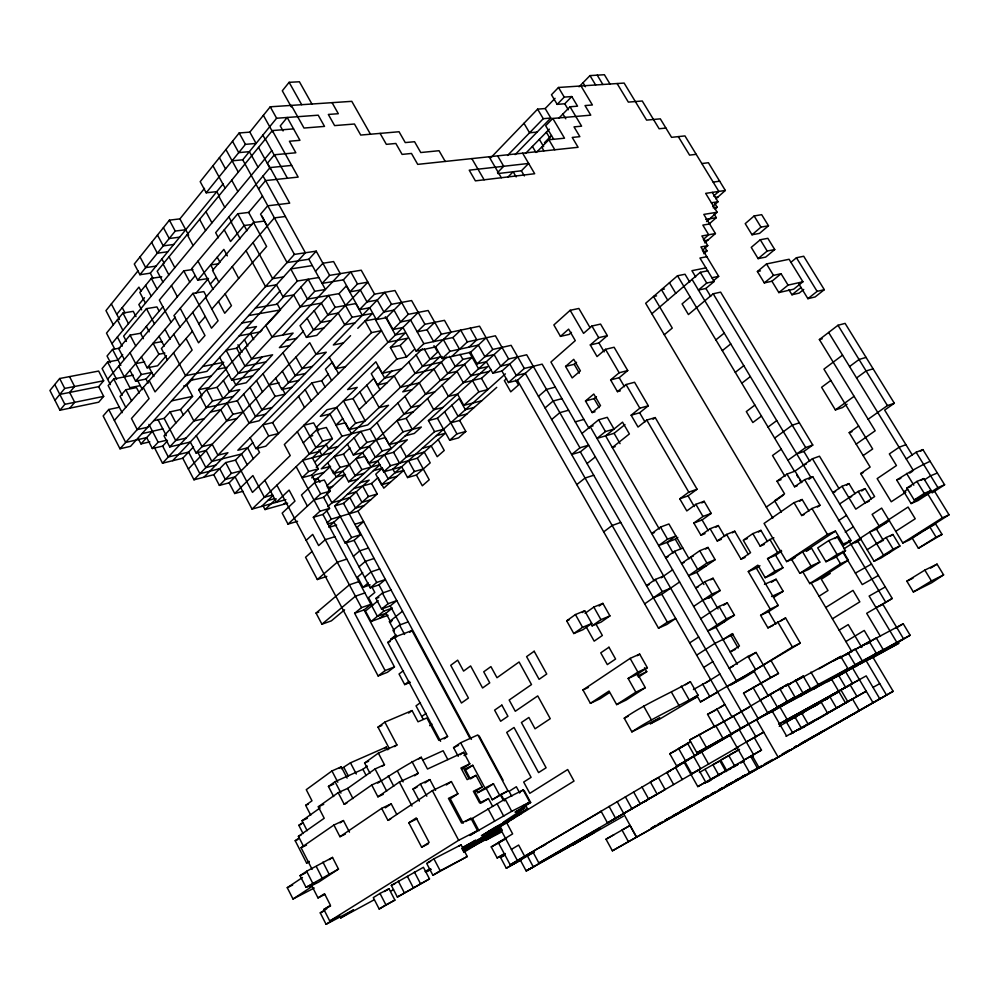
<?xml version="1.0" encoding="UTF-8"?>
<svg xmlns="http://www.w3.org/2000/svg" width="999" height="999" viewBox="0 0 999 999"><rect width="100%" height="100%" fill="white"/><g stroke="black" fill="none" stroke-linecap="round" stroke-linejoin="round"><path stroke-width="1.5" d="M204.495 188.386L179.907 218.881L169.405 220.155L134.291 264.036L139.922 274.713L150.312 273.177L223.189 183.791M370.467 134.216L351.785 101.336L270.242 106.806L249.837 132.13L239.161 132.979L200.2 181.668L206.219 192.795L216.795 191.633L219.468 196.553M311.925 104.021L299.413 81.768L289.123 82.318L282.305 90.797L291.308 106.893M138.074 270.779L105.969 310.614L113.374 324.862M139.922 274.713L175.237 231.069L185.727 229.733M206.219 192.795L245.429 144.356L256.081 143.431L249.837 132.13M59.665 378.509L49.95 390.484L59.965 410.214L98.714 402.197L103.671 396.378L98.676 386.663L103.646 380.769L98.639 371.054L59.665 378.509L64.723 388.436L54.945 400.337M116.771 314.323L138.923 287.138L141.021 291.109M232.105 160.814L242.732 159.815L276.611 118.244L318.219 115.197L324.525 126.398L303.996 128.047L291.321 105.395M136.001 316.608L133.254 311.351L122.952 313.049L106.506 333.129L114.66 348.851M161.738 276.798L151.349 278.346L139.835 292.42L145.467 303.122M293.569 128.883L272.327 130.582L157.193 271.216L162.924 282.03M144.493 297.714L138.849 304.558L141.621 309.84M111.938 343.606L271.765 150.587M59.965 410.214L64.86 404.32L103.671 396.378M119.917 348.077L112.537 349.425L107.055 356.006L110.477 362.625M159.041 310.964L156.905 306.918L146.453 308.641L123.639 336.076L126.423 341.421M283.079 130.956L280.269 125.899L287.2 117.47L299.95 140.322L289.41 141.234L295.841 152.772L274.438 154.77L267.42 163.199L270.292 168.381M122.677 354.545L118.044 360.052L107.605 362.013L102.11 368.581L110.377 384.603M162.974 306.656L140.584 333.266L130.07 335.115L118.731 348.688L124.338 359.478M192.919 269.493L183.766 270.841L159.34 300.087L171.054 322.265M291.671 165.409L270.055 167.57L215.659 232.68L218.406 237.774M69.793 408.179L74.7 402.31L69.668 392.445L74.588 386.488L69.543 376.623M262.487 196.079L248.664 212.425L237.75 213.761L191.608 268.731L197.715 280.157L208.504 278.496L195.779 293.369M258.541 188.986L265.609 180.569L298.164 177.098L272.327 130.582M107.617 379.258L195.155 275.712M133.242 375.149L113.761 378.983L108.167 385.564L122.153 412.699M197.715 280.157L223.851 249.388L227.347 255.869M206.581 296.728L203.846 291.621L192.957 293.369L173.951 315.634L179.995 327.073M267.432 226.348L264.535 221.054L253.496 222.465L212.525 270.442L218.818 282.143M124.301 376.91L175.399 317.17M210.327 284.091L215.934 277.572M119.356 407.255L108.754 409.49L103.159 415.959L119.992 448.776L130.532 446.328L305.369 252.759L265.609 180.569M139.336 393.082L136.476 387.575L125.812 389.747L120.067 396.391L125.774 407.43M135.589 381.143L141.334 374.513L151.786 372.452L146.016 379.058L135.589 381.143L129.957 370.292M141.421 356.893L147.128 367.819L158.891 354.245L164.885 353.109M166.421 355.656L157.592 365.784L147.128 367.819M114.373 420.442L192.407 331.268M198.826 323.938L205.307 316.546M211.838 309.066L266.608 246.478L253.496 222.465M119.992 448.776L294.393 254.395L316.221 251.149L329.595 275.374L361.238 270.217L374.575 294.156L394.967 290.534L408.279 314.323L428.121 310.502L441.433 334.153L479.57 326.198L492.782 349.45L511.113 345.329L524.313 368.444L542.157 364.148L755.768 736.513L763.723 732.142L754.307 737.624L761.475 750.112L742.819 760.788L749.899 773.201L757.754 768.706L750.711 756.368M183.766 385.926L186.763 385.302L192.844 378.571M138.162 438.486L140.971 443.906L152.46 431.268M153.671 420.716L164.173 418.381L170.105 411.863L180.507 409.578L192.582 396.378L186.763 385.302M280.17 290.809L206.918 371.378L185.564 375.699L173.539 352.847M270.055 167.57L289.71 203.159L267.72 205.806L260.564 214.173L287.063 262.562L308.866 259.24L316.221 251.149M246.016 250.674L265.522 286.576L276.436 284.802L282.954 296.765L297.365 281.019L318.843 277.51M201.973 395.891L198.701 389.697L222.864 363.299M259.278 368.918L238.386 373.251L226.124 350.249L236.663 348.214L256.481 326.561L245.891 328.509M283.816 296.678L276.885 304.258L255.494 307.979M108.754 409.49L125.687 442.445L146.691 437.612L152.335 448.539L158.142 442.232L167.008 440.159M228.883 374.613L217.07 387.362L206.606 389.585L164.011 435.864L169.743 446.903L190.31 442.02L196.029 452.959L206.144 450.499L211.85 461.413L241.508 454.008L247.203 464.772M225.737 368.793L308.167 279.245L314.772 291.283L325.424 289.473L308.866 259.24M315.497 271.291L322.902 263.249L333.591 261.576L340.272 273.639L282.642 335.077M226.748 368.294L209.041 387.512L198.701 389.697M262.175 329.82L260.264 331.893L239.236 335.826M266.945 324.638L279.533 310.964M152.335 448.539L162.662 446.103L167.507 440.859M169.743 446.903L212.587 400.924L233.379 396.378M219.655 357.367L231.843 380.269L314.772 291.283M329.595 275.374L322.153 283.366L343.344 279.845L350.811 271.915L357.492 283.941L367.894 282.168L316.77 335.377L306.431 337.387L300.062 325.699L328.634 295.442L335.164 307.317L355.794 303.571L362.312 315.347M154.083 446.928L162.5 463.186L262.2 356.893M172.69 460.701L239.76 389.61L229.408 391.845L223.401 380.532M162.5 463.186L182.767 458.229L193.506 446.915M200.349 396.378L206.293 407.679L237.263 400.824L303.446 331.106M300.911 287.138L307.48 299.113L339.023 293.631L346.353 285.901L359.503 309.653L369.742 307.754L376.323 319.605L386.426 317.67L401.61 302.41M196.029 452.959L232.979 414.285L243.182 411.963M306.431 337.387L335.164 307.317M343.344 279.845L349.975 291.808L357.492 283.941M188.361 468.993L309.752 342.682L316.071 354.295L326.261 352.197L259.178 420.766L249.113 423.126L237.263 400.824M490.859 157.692L537.599 109.153L545.179 108.541L555.069 98.327M713.598 196.091L718.843 191.408L684.952 135.914L671.565 137.338L660.314 118.844L646.603 120.117L624.125 83.067L558.478 87.475L551.46 94.755L557.192 104.371L564.747 103.771L571.79 96.553L577.547 106.169L570.017 106.768L558.916 118.094M507.554 155.444L543.269 118.694L550.824 118.044L545.179 108.541M557.192 104.371L564.235 97.103L571.79 96.553M182.767 458.229L193.981 479.795L275.125 396.378L285.239 394.118L281.88 387.849M275.662 378.146L281.793 389.535L352.085 317.27L372.427 313.436L357.779 328.334M359.503 309.653L374.575 294.156M579.058 86.801L589.984 75.599L604.395 74.725L610.014 84.016M497.477 172.665L503.708 166.271L497.627 155.856M515.122 154.633L550.824 118.044M580.993 85.964L592.407 104.982L585.014 105.569L590.771 115.16L552.797 118.444L545.666 125.737L553.683 139.261M203.933 477.235L227.922 452.709L217.919 455.182L212.175 444.23L202.048 446.665L196.291 435.676M525.524 153.459L549.375 129.146M193.981 479.795L213.774 474.7L225.687 462.587L235.464 460.127L252.759 442.644M350.549 335.676L237.824 450.262L247.615 447.827L253.346 458.641M508.004 176.998L513.149 171.766L516.158 176.91M544.393 142.77L551.485 135.564M536.588 152.21L548.876 139.76L564.522 138.199L552.797 118.444M497.839 173.564L521.378 170.804L528.658 163.449L469.218 170.18L475.387 180.856L534.69 173.726L522.639 153.197M250.175 437.699L255.981 448.651L268.644 435.939L262.762 424.912L272.602 422.577L311.85 382.904L321.653 380.744L328.421 373.938M376.323 319.605L391.496 304.283L411.613 300.562L424.925 324.288L444.48 320.354L451.123 332.13L435.639 346.903L416.146 351.099L402.972 327.497L393.007 329.483L386.426 317.67M213.774 474.7L219.38 485.402L231.356 473.376L241.121 470.854M329.32 357.255L335.577 368.718L371.541 332.617L381.506 330.632L265.784 446.203L255.981 448.651M219.38 485.402L229.108 482.842L259.54 452.447L257.38 448.376M393.007 329.483L408.279 314.323M229.108 482.842L234.703 493.518L252.897 475.561L264.36 497.252L272.602 494.98M418.256 312.4L284.34 444.543L290.234 455.569L252.472 492.395L235.464 460.127M413.986 349.787L406.543 356.968L396.853 359.078L390.422 347.502L405.282 332.917L395.429 334.927L385.314 316.733M390.422 347.502L400.149 345.467L407.542 338.236L387.974 342.282L375.062 319.006L365.06 320.929L371.541 332.617M303.296 442.844L316.596 429.882L326.323 427.472L332.367 438.648L312.362 457.817L318.319 468.881L311.738 475.112L302.073 477.734L308.654 471.478L318.319 468.881M424.925 324.288L417.195 331.818L427.023 329.807L434.765 322.315M315.397 461.55L341.983 436.201L329.945 414.023L320.304 416.333L327.023 409.74L336.675 407.455L348.776 429.72L355.644 423.176L343.456 400.824L353.022 398.589L373.788 378.396L379.97 389.622M318.656 430.644L316.683 426.985L357.23 387.375L347.552 389.585L375.861 361.8L382.192 373.289L396.853 359.078M342.719 418.569L335.951 425.099L345.479 422.752L351.486 433.791M434.79 391.883L425.562 394.106L419.305 382.867L400.512 387.262L394.23 375.924L384.665 378.097L378.384 366.72L371.266 373.676L377.497 385.002L391.883 371.116M162.662 446.103L168.307 456.993L188.599 452.085L199.887 473.726L219.705 468.668L225.337 479.42L235.09 476.873L252.035 509.115L322.665 441.108L332.367 438.648M416.146 351.099L423.838 343.693L452.934 337.525L460.714 330.132L467.357 341.883L495.404 335.801L508.616 358.978L526.698 354.782L579.932 447.789L588.636 445.179L580.357 451.885L571.653 454.52L579.932 447.789M359.078 409.677L422.515 348.751M261.626 506.418L272.939 495.579M441.433 334.153L433.653 341.608L427.023 329.807M262.924 505.581L265.035 509.565L276.261 498.863M316.208 467.257L437.587 352.085L433.978 345.654M283.716 504.283L285.764 502.36M311.7 477.859L314.872 474.862L324.126 472.352M439.498 357.155L402.747 391.858L412.088 389.647M442.207 358.616L449.962 351.323L478.334 345.092L484.902 356.68L494.118 354.583L500.686 366.133L509.777 363.998L516.346 375.524L525.312 373.339L667.344 622.165L675.686 618.518L666.845 624.475L658.491 628.146L517.432 380.319L508.454 382.53L501.935 371.054L492.844 373.226L486.313 361.713L477.097 363.836L470.566 352.297L442.207 358.616L435.639 346.903M314.623 481.281L330.532 466.333L321.266 468.818L360.889 431.406L366.895 442.42L353.371 455.032L347.44 444.105M327.722 462.724L333.541 473.538L340.097 467.42L334.24 456.568L343.506 454.12L350.087 447.939M341.983 436.201L370.192 429.033L446.715 357.093M313.986 500.012L323.601 497.277L330.257 491.133L324.275 479.995L314.635 482.654L301.473 495.005L307.405 506.131M451.773 356.493L467.357 341.883M468.981 347.14L476.81 339.835L470.192 328.159M326.673 485.989L462.887 359.428L472.127 357.342L406.156 418.369L396.953 420.691L403.072 431.805L421.341 427.048L414.31 433.441L405.219 435.839M470.566 352.297L486.163 337.812M264.835 480.344L276.386 502.172L289.111 490.059L294.98 501.098L282.18 513.124L287.999 524.113L320.629 493.856L330.257 491.133M328.384 490.297L345.442 474.513L336.301 477.035L332.692 470.342M333.541 473.538L342.794 471.004L348.614 481.78L361.863 469.63L380.07 464.61L334.64 505.956L351.586 537.537L345.217 543.131L333.978 522.127L327.56 524.05M353.371 455.032L362.637 452.559L368.569 463.461L382.18 450.974L391.346 448.514L385.364 437.587L366.895 442.42M377.01 422.627L389.073 444.642L403.072 431.805M477.097 363.836L492.782 349.45M276.898 485.177L378.122 675.961L385.114 670.579L354.633 613.274L361.501 607.617L313.336 517.27L319.967 511.213L329.57 508.404L323.601 497.277M327.734 506.668L501.998 347.377M313.336 517.27L322.939 514.448L329.57 508.404M354.133 437.787L360.102 448.751L369.38 446.303L375.349 457.255L393.581 452.31L407.33 439.797L389.073 444.642M443.556 429.258L434.577 431.63L428.446 420.579L487.712 366.645L478.583 368.781L469.268 352.272M334.64 505.956L343.556 503.359L369.205 480.107L360.252 482.642M397.04 476.323L388.186 478.858L382.367 468.181L375.761 474.175L381.543 484.802L390.384 482.267M428.446 420.579L437.437 418.256L459.153 398.576L465.384 409.702L474.275 407.417M416.133 354.882L422.54 366.358L441.358 362.125L447.739 373.501L456.98 371.353L463.349 382.704L481.481 378.346L491.258 369.48M306.169 540.334L312.699 534.415L318.644 545.591L325.274 539.66L334.84 536.713M327.085 522.927L331.281 519.143L357.992 511.163L377.26 493.968L371.566 483.479L378.059 477.609L383.791 488.149L403.746 470.342L394.892 472.852L392.694 468.831M368.569 463.461L377.734 460.964L383.653 471.84L390.472 465.684L417.345 458.204L445.292 433.279L436.413 435.651M492.844 373.226L508.616 358.978M328.771 526.798L340.272 516.458M392.707 469.293L434.577 431.63M442.12 385.102L448.414 396.366L457.517 394.118L463.811 405.344L478.846 391.82L487.837 389.598L481.481 378.346M501.935 371.054L517.707 356.868M589.997 327.572L578.858 308.466L570.154 310.302L553.858 324.95L560.464 336.376L569.155 334.415L571.478 332.355M349.175 513.798L368.431 496.553L377.26 493.968M381.543 484.802L505.382 373.876M312.063 551.46L305.557 557.267L317.332 579.532L326.835 576.398M450.761 422.802L459.652 420.467L496.728 387.387M506.555 378.621L504.358 380.582L510.751 391.845L518.481 385.015L515.621 379.995M508.454 382.53L524.313 368.444M560.464 336.376L568.618 329.133L575.287 340.634L550.924 362.038L589.085 428.409M715.921 198.813L725.336 190.447L708.391 162.725L701.835 163.561M712.724 206.431L718.006 201.761L712.287 192.382M383.653 471.84L401.66 466.783L407.567 477.572L414.423 471.491L423.276 468.968M437.437 418.256L449.687 440.284L456.93 433.866L465.796 431.468L459.652 420.467M517.432 380.319L533.279 366.283M715.072 209.103L717.17 207.255L714.735 203.272M407.567 477.572L416.408 475.024L430.207 462.862L424.238 452.06L406.406 456.968L400.424 446.078M465.796 431.468L458.553 437.862L449.687 440.284M706.568 221.541L717.145 212.238L705.669 193.369L725.336 190.447M620.292 390.871L617.444 391.645L610.626 379.92L619.193 377.684L627.734 370.554L614.11 347.252L605.506 349.325L597.052 356.568L590.297 344.955L598.938 342.919L607.342 335.652L600.574 324.088L591.92 326.024L583.566 333.366L570.154 310.302M708.953 224.126L716.32 217.67L714.173 214.161M345.217 543.131L354.083 540.347L360.452 534.765L343.556 503.359M703.321 239.435L708.691 234.753L702.846 225.112L709.602 223.963M317.332 579.532L337.287 562.187L346.803 559.103M704.72 242.857L715.421 233.554L703.808 214.41L717.145 212.238M565.571 366.421L573.738 359.34L580.394 370.866L572.19 377.909L565.571 366.421L574.225 364.298L576.548 362.275M590.297 344.955L598.701 337.662L607.342 335.652M702.359 250.337L707.754 245.667L701.885 235.964L715.421 233.554M689.76 282.155L685.014 274.25L677.509 275.761L645.666 303.284L772.826 518.119M353.371 556.318L359.715 550.836L368.481 548.014M538.461 396.353L546.515 389.398L555.332 387.125M703.783 253.696L706.992 250.924L704.807 247.315M754.133 215.959L745.217 223.639L752.022 234.765L759.552 233.379L768.493 225.774L761.675 214.673L754.133 215.959L760.976 227.123L768.493 225.774M651.86 313.748L700.287 272.315L707.767 270.791M358.978 566.808L365.359 561.351L374.101 558.478M545.054 407.917L553.159 400.999L561.962 398.663M752.022 234.765L760.976 227.123M362.712 572.639L357.517 577.047L363.012 587.337L370.13 584.902M344.58 609.84L331.356 620.854L321.928 624.213L316.046 613.049L349.35 584.84L358.841 581.618M690.222 297.015L682.08 303.908L688.423 314.548L713.199 293.781L720.629 292.145L812.774 445.042L803.858 451.436L796.752 453.946M714.185 281.456L706.73 283.029L698.438 290.06L705.893 288.449L714.185 281.456L699.937 258.042L706.817 256.706M760.276 239.748L751.248 247.377L758.116 258.629L765.684 257.105L774.737 249.55L767.844 238.324L760.276 239.748L767.182 251.036L774.737 249.55M713.199 280.969L718.668 276.348L700.923 246.928L707.754 245.667M364.61 577.31L371.029 571.903L379.745 568.968M551.673 419.518L559.827 412.649L568.593 410.239M664.298 334.752L672.265 328.072L653.521 296.491L656.543 295.854M363.012 587.337L368.231 582.966M585.489 400.974L593.793 394.031L600.511 405.656L592.17 412.562L585.489 400.974L594.068 398.651L596.44 396.665M610.626 379.92L619.168 372.764L627.734 370.554M758.116 258.629L767.182 251.036M321.928 624.213L355.419 596.203L364.885 592.931M370.254 587.849L376.698 582.479L385.414 579.495L378.958 584.852L370.254 587.849L345.679 541.957M757.392 271.516L766.52 263.948L789.085 259.278L802.909 281.78L793.718 289.173L778.845 292.582L771.915 281.231L764.322 282.904L757.392 271.516L760.439 270.879M617.444 391.645L626.036 384.54L634.565 382.255L648.314 405.769L639.635 412.762L631.143 415.209L638.024 427.048L646.765 420.079L655.207 417.582L697.077 489.223L688.061 495.866L679.757 498.826L686.8 510.926L695.866 504.308L704.133 501.298L711.201 513.399L702.097 519.955L693.843 523.051L700.923 535.227L705.032 533.628M381.581 609.003L388.099 603.708L396.778 600.611L390.259 605.894L381.581 609.003L375.911 598.413L382.392 593.081L391.084 590.034M354.633 613.274L364.073 609.914L370.941 604.27L322.939 514.448M764.322 282.904L773.501 275.374L781.081 273.738L788.061 285.127L802.909 281.78M378.171 600.636L365.472 611.051L371.029 621.478L388.087 615.272M581.942 433.491L598.638 419.792L607.267 417.332L614.023 429.033L605.431 431.568L596.99 438.411L614.098 433.316L624.962 424.575M790.771 262.412L796.44 257.754L803.708 256.256L824.312 289.673L815.122 296.953L807.904 298.676L798.763 283.766M771.915 281.231L781.081 273.738M715.858 339.885L724.25 333.079M371.029 621.478L383.791 611.138L392.37 608.041L379.595 618.356M778.845 292.582L788.061 285.127M631.143 415.209L639.835 408.191L648.314 405.769M722.314 350.674L730.744 343.906M788.935 289.835L791.957 294.767L801.036 287.487M803.745 289.448L799.212 293.082L791.957 294.767M394.38 630.893L389.423 621.665L402.485 611.213M587.037 463.548L595.354 456.893M653.034 419.318L655.207 417.582M807.904 298.676L817.12 291.371L824.312 289.673M408.204 621.853L399.55 625.062L392.969 630.282L396.553 636.95M576.785 484.602L585.077 478.034L593.731 475.249M396.079 634.964L390.734 639.173L393.544 638.111M440.596 741.308L387.787 642.419L394.455 637.175L411.988 630.556L470.079 738.561M735.289 372.352L743.793 365.659M409.752 632.305L411.988 630.556M741.795 383.229L750.349 376.586M856.168 444.105L875.186 430.781L819.38 339.573L837.986 325.274L845.104 323.389L894.33 403.234L884.664 410.077L912.274 454.982M364.073 609.914L394.455 666.895L387.462 672.265L378.122 675.961M403.384 670.704L399.038 674.013L404.695 684.602L410.339 682.292M754.882 405.094L746.315 411.588L752.846 422.527L761.45 416.071M603.696 531.868L612.162 525.486L620.716 522.427M842.557 355.144L823.938 369.131L872.651 448.988L863.148 455.569M404.695 684.602L409.053 681.318M768.031 427.072L776.76 420.604M830.831 380.444L821.603 387.287L835.376 409.915L842.419 407.592L847.065 404.22M849.55 366.546L859.053 359.49L866.071 357.405M679.757 498.826L688.786 492.157L697.077 489.223M389.323 748.651L377.997 727.147L384.852 722.115L412.05 710.576L418.032 721.79L426.898 717.956L438.848 740.359L447.589 736.438L394.455 637.175M774.637 438.111L792.244 425.187L799.387 422.827M856.568 377.972L866.108 370.966L873.114 368.806M420.442 702.634L416.034 705.856L423.151 719.218M689.073 558.828L668.918 523.963L660.526 527.072L651.71 533.528L654.507 532.479M408.616 713.074L412.05 710.576M347.103 778.109L341.258 766.857L331.955 770.941L306.268 789.672L311.988 800.798L305.669 805.331L310.739 815.209M701.86 502.947L704.133 501.298M339.086 768.443L341.258 766.857M781.255 449.188L772.527 455.519L785.014 476.448M835.376 409.915L854.095 396.328M341.308 768.718L350.462 762.824L386.338 747.077L387.787 749.812M421.728 716.533L426.161 713.336M673.176 553.059L667.02 542.37L675.873 536.001L667.507 539.185L658.641 545.579L675.287 539.21L677.821 537.387M693.843 523.051L702.971 516.483L711.201 513.399M333.678 796.565L328.446 786.438L335.04 781.68L362.912 769.267L367.357 766.083M384.165 748.651L386.338 747.077M369.967 773.251L364.61 763.011L378.371 753.134L396.928 744.967L384.852 722.115M787.899 460.289L805.694 447.527L812.774 445.042M566.683 620.816L575.436 614.547L584.69 610.776L591.808 623.463L583.004 629.67L573.776 633.528L566.683 620.816L569.33 619.742M394.617 746.615L396.928 744.967M582.192 612.574L584.69 610.776M585.089 613.299L593.831 607.067L602.859 603.384L609.927 615.908L601.136 622.077L592.12 625.849L590.721 623.339M429.67 725.649L431.893 724.063M682.841 548.064L674.512 551.323L665.596 557.667L668.381 556.58M599.113 606.056L602.859 603.384M303.521 846.365L298.401 836.313L324.213 818.256L318.319 806.792L338.186 792.669L347.664 788.386L375.075 768.955L384.478 764.735L378.371 753.134M700.923 535.227L710.102 528.708L718.306 525.549L724.712 536.513M781.355 512.1L774.625 500.749L784.527 493.793L777.01 481.168L786.975 474.088L795.054 471.128L801.847 482.467M716.008 527.172L718.306 525.549M839.035 488.611L819.492 456.206L812.437 458.753L794.567 471.428L677.509 275.761M835.601 491.52L832.804 492.619L842.007 486.313L855.781 509.14L874.625 496.553L860.676 473.551L870.141 467.07L849.212 432.679L858.628 425.999M868.131 419.268L887.424 405.594L894.33 403.234M307.155 830.693L302.06 820.728L320.179 807.879M303.084 833.603L298.838 825.311L302.585 822.664M382.155 766.383L384.478 764.735M573.776 633.528L582.579 627.322L591.808 623.463M663.711 576.036L655.282 579.445L646.49 585.639L649.3 584.49M592.12 625.849L600.923 619.667L609.927 615.908M661.201 577.797L672.577 569.805M715.134 559.677L706.88 563.049L688.586 575.724L696.865 572.315L715.134 559.677L708.016 547.427L699.737 550.724L681.543 563.511L684.315 562.4M705.744 549.038L708.016 547.427M710.102 528.708L717.245 540.971L726.56 534.428L734.727 531.218L748.413 554.57M786.975 474.088L794.555 486.775L804.67 479.67L812.711 476.66L851.073 540.584L843.281 545.679M766.295 507.08L783.616 494.955M338.186 792.669L344.193 804.27L371.728 785.002L381.206 780.669M732.404 532.842L734.727 531.218M808.915 479.308L812.711 476.66M309.24 861.775L306.593 863.061L295.217 840.721L298.963 838.099M377.722 783.104C392.045 774.163 406.094 764.735 421.266 757.267L427.497 769.018L463.636 752.322L469.805 763.835L462.525 768.718M444.093 738.873L447.589 736.438M418.868 758.94L421.266 757.267M644.667 603.858L662.262 591.633L670.654 588.149M653.421 597.777L661.825 594.268L679.582 581.967M809.015 510.988L802.147 499.5L794.03 502.659L764.073 523.426L786.613 561.6L793.343 558.703M767.507 541.545L760.926 530.369L752.821 533.616L743.256 540.234L750.549 552.672L741.033 559.165L726.56 534.428M799.637 501.248L802.147 499.5M312.113 869.355L301.074 847.701L333.928 825.024L343.456 820.554L349.463 832.167M758.528 532.017L760.926 530.369M340.11 822.851L343.456 820.554M371.728 785.002L377.897 796.815L399.363 782.03L418.219 773.313L411.963 761.488M458.241 756.343L453.571 747.627L460.651 742.756L477.822 734.927L507.992 790.896L492.282 799.749L486.226 788.473L493.469 783.79L499.55 795.104L492.282 799.749M414.61 775.798L418.219 773.313M708.703 598.251L720.167 590.534L713.049 578.259L704.807 581.73L695.654 587.986L698.413 586.825M794.03 502.659L801.685 515.521L811.95 508.503L820.017 505.282L804.67 479.67M846.677 485.164L848.975 483.591L855.057 493.668M710.764 579.82L713.049 578.259M752.821 533.616L760.164 546.116L769.879 539.485L773.913 537.837M817.457 507.03L820.017 505.282M460.015 754.782L463.636 752.322M333.928 825.024L339.947 836.7L381.655 808.353L391.221 803.833L396.778 814.447M385.277 807.866L391.221 803.833M419.38 801.148L412.999 789.06L420.404 784.04L429.882 779.595L435.564 790.321M464.323 755.619L466.695 754.008L460.651 742.756M306.593 863.061L309.128 861.338M424.937 782.941L429.882 779.595M839.635 503.971L858.216 491.408L865.134 488.636L871.278 498.776M906.255 458.928L916.133 452.247L922.926 449.612L944.604 484.777L932.117 492.907M658.491 628.146L667.344 622.165M861.638 490.996L865.134 488.636M920.466 451.286L922.926 449.612M693.643 606.418L711.95 594.08L720.167 590.534M748.301 571.603L756.368 568.156L778.221 605.444L770.241 609.115L748.301 571.603L757.866 565.159L765.209 577.684L773.238 574.175L782.954 567.744L775.586 555.244L767.544 558.653L774.937 571.228L782.954 567.744M767.544 558.653L781.318 550.387M756.368 568.156L759.952 565.746M775.586 555.244L781.68 551.148M300.062 875.661L306.631 871.253L332.517 857.429L338.486 869.08L318.644 882.142L309.103 886.875L315.647 882.567L306.006 887.349L300.062 875.661L305.582 872.964M944.604 484.777L937.911 487.612L917.919 500.636L911.1 503.558L896.702 479.995C907.554 473.214 918.493 466.583 930.131 461.301M314.235 888.011L292.994 899.013L287.262 887.686L302.46 877.522M329.195 859.652L332.517 857.429M381.655 808.353L387.937 820.366L432.367 790.646L451.398 781.593L457.892 793.793L450.262 798.8L463.224 823.213M609.203 692.769L599.924 698.863L590.397 703.333L582.954 689.947L630.132 658.391L639.66 654.095L647.352 667.707L637.662 674.075L628.159 678.483L635.851 692.182L645.317 687.674L637.662 674.075M838.436 520.729L846.49 515.347M909.739 473.101L912.199 471.466M476.336 790.159L477.684 792.669L484.915 787.974L472.752 765.296L465.596 770.079L470.292 778.858M637.25 655.706L639.66 654.095M446.328 784.964L451.398 781.593M700.711 618.693L719.118 606.455L727.297 602.834L734.452 615.184L715.971 627.285L707.791 631.018L726.31 618.881L734.452 615.184M786.613 561.6L827.459 534.453L835.451 531.068L843.218 544.018L851.073 540.584M791.483 559.203L802.597 551.823L811.438 548.026L819.817 562.112L808.653 569.405L799.824 573.326L791.483 559.203L795.279 557.567M723.838 605.144L727.297 602.834M765.209 577.684L774.937 571.228M805.981 550.624L835.451 531.068M806.505 551.298L811.438 548.026M934.589 491.296L949.05 514.81L942.382 517.819L927.871 494.155L914.185 499.987L906.905 488.061L916.932 481.431L923.825 478.596L931.13 490.484L911.1 503.558M828.77 540.584L817.719 547.889L825.948 561.713L834.44 557.942L845.516 550.736L837.262 536.938L828.77 540.584L837.062 554.47L845.516 550.736M903.895 491.758L907.616 489.298M921.315 480.244L923.825 478.596M306.006 887.349L338.486 869.08M471.116 778.596L475.999 775.374L482.205 786.95L474.837 791.745L481.031 803.308M834.814 538.561L837.262 536.938M845.266 532.117L853.358 526.773M905.843 492.145L891.245 501.773L877.159 478.608L896.453 465.559L889.347 453.933L899.088 447.265L905.931 444.68M924.387 479.907L930.631 475.786L937.362 473.014M771.453 582.292L776.086 579.245L783.154 591.271L773.838 597.327M292.994 899.013L312.138 886.413L317.994 897.914L324.712 894.517M408.828 822.801L416.246 817.919L429.133 842.432L421.64 847.202L408.828 822.801L416.995 818.805M590.397 703.333L609.065 691.046L616.645 704.607L626.136 700.074L645.317 687.674M628.159 678.483L637.861 672.102L647.352 667.707M689.647 642.906L698.676 636.987M638.448 677.122L646.74 671.703L644.48 667.707M799.824 573.326L811.013 566.008L819.817 562.112M914.185 499.987L924.275 493.394L931.13 490.484M844.043 548.788L908.079 507.055L915.234 518.768L895.716 531.331M825.948 561.713L837.062 554.47M855.544 542.757L861.313 538.985M890.359 552.085L883.566 555.207L869.63 532.105L876.485 529.12L889.522 520.629M317.994 897.914L324.525 893.68L330.432 905.269L323.863 909.44L329.745 921.003L339.123 916.12L326.061 924.275L320.267 912.874L326.735 908.765M616.645 704.607L635.851 692.182M696.653 655.157L714.897 643.381L733.416 634.315M723.051 639.572L732.292 633.603L739.447 645.978L730.157 651.885L735.501 649.325M773.226 625.349L767.919 627.872L760.614 615.334L770.241 609.115M802.971 572.127L809.777 583.616L840.521 563.773L848.376 560.227L842.994 551.236M760.614 615.334L768.606 611.638L778.221 605.444M848.376 560.227L817.681 580.007L809.777 583.616M830.306 573.426L821.303 579.22L828.009 590.509L819.055 596.203M867.157 549.712L886.113 537.512L892.906 534.477L899.912 546.016L880.906 558.091L874.088 561.226L812.437 458.753M890.534 536.001L892.906 534.477M482.267 802.522L488.436 798.563L492.594 806.33M703.683 667.457L712.811 661.638M624.25 718.219C645.042 703.796 668.506 694.155 690.384 681.68L698.064 695.154L688.224 701.286L697.165 696.827L659.34 719.292L650.262 723.85L659.79 717.894L631.868 731.867L624.25 718.219L628.296 716.233M767.919 627.872L785.551 617.944L800.286 643.081C767.182 662.999 733.753 682.305 700.486 701.922L696.965 695.729M855.394 573.114L871.528 564.035M874.088 561.226L893.131 549.125L899.912 546.016M885.938 522.964L879.108 525.936L872.127 514.385L881.642 508.116L902.796 542.981L942.382 517.819M780.719 621.016L785.551 617.944M920.803 532.242L912.037 537.812L918.406 548.276L942.032 534.403L935.613 523.926L922.065 531.443M465.809 821.578L470.954 818.306L477.51 830.619L469.742 835.476L511.713 811.325L529.732 802.097L523.176 789.984L505.107 799.063L469.867 819.867M949.05 514.81L909.552 539.897L902.796 542.981M685.501 684.777L690.384 681.68M519.23 792.469L523.176 789.984M693.431 689.535L710.739 679.782M918.406 548.276L936.088 537.162L942.032 534.403M705.556 683.041L719.917 674.025M771.253 661.001L778.496 673.463L770.591 677.509L756.068 652.459L748.001 656.393L729.183 668.206L733.229 666.221M825.736 607.492L852.996 590.384L859.827 601.835L832.429 618.806M748.988 656.905L756.068 652.459M329.745 921.003L458.666 840.296L477.51 830.619M631.868 731.867C652.871 717.732 676.136 707.642 698.064 695.154M391.333 885.426L423.426 867.307L429.495 878.895L397.365 897.052L391.333 885.426L395.242 883.403M433.928 858.84L426.66 863.373L432.892 875.249L467.27 856.518L461.076 844.817L433.928 858.84L440.197 870.766L432.892 875.249M339.448 915.459L340.709 917.931L353.571 909.914L326.061 924.275M379.995 893.443L373.301 897.614L379.17 908.99L394.892 900.099L389.011 888.748L379.995 893.443L385.901 904.857L379.17 908.99M384.54 891.533L389.011 888.748M458.653 846.315L461.076 844.817M529.732 802.097L521.803 807.03L530.669 802.484L524.175 790.484M530.669 802.484L515.047 812.187L523.813 807.679L516.121 812.462L524.787 808.004L523.389 805.394M524.787 808.004L503.296 822.227L527.597 808.915L525.549 805.132M462.512 847.502L475.686 840.196L461.7 848.863L478.409 840.184L574.013 781.068L567.694 769.542L529.795 793.331L523.688 782.055L531.093 777.347L506.705 732.417L514.023 727.484L538.573 772.589L546.103 767.781L521.416 722.502L528.871 717.469L535.052 728.795L550.249 718.693L537.737 695.916L515.284 711.263L509.165 700.049L531.505 684.565L519.093 661.987L496.99 677.722L490.921 666.608L483.728 671.803L489.747 682.866L482.579 687.974L470.616 665.946L463.586 671.091L457.667 660.164L450.724 665.297L468.431 698.051L461.451 703.021L357.992 511.163M425.124 871.515L430.157 868.631M425.599 872.04L429.533 869.605M463.186 848.775L492.407 831.53M527.597 808.915L491.183 831.455L499.5 827.147L517.395 860.564L525.574 856.118M700.486 701.922L717.819 692.145M462.724 850.686L499.463 827.984M731.168 684.827L792.394 647.002L800.286 643.081M464.16 850.586L500.599 828.084M754.745 671.191L743.106 678.383L727.047 686.438M468.881 848.438L500.549 828.908M463.673 852.409L500.511 829.707M501.598 829.794L484.777 840.147L463.511 851.235M501.535 830.569L485.976 840.147L501.423 832.08M906.842 581.181L924.837 570.117L937.05 564.148L943.593 574.887L931.617 582.804L913.348 591.957L906.842 581.181L913.024 578.159M930.618 568.106L937.05 564.148M397.365 897.052L429.495 878.895M839.148 630.157L848.238 624.6L861.825 647.477M850.948 544.28L857.841 541.258L892.219 598.463L866.682 613.311L880.444 636.388M880.469 605.644L892.219 598.463M749.375 707.192L714.66 726.822L707.567 714.347L724.912 704.557L719.667 707.754M505.344 853.558L497.152 857.954L491.258 846.902L512.637 833.878L506.655 822.714M875.386 655.356L758.029 718.343L743.556 693.194L778.496 673.463M500.649 841.845L506.53 838.261L498.326 842.594L510.202 864.822L601.223 811.425M770.591 677.509L743.556 693.194M913.348 591.957L931.43 580.968L943.593 574.887M845.878 641.545L864.247 630.456L870.329 640.684M732.567 733.528L696.877 752.722L689.672 739.972L732.03 716.995L787.587 684.278L794.954 696.952L756.543 719.642L778.171 757.254L893.156 691.32L872.864 657.18M688.873 759.427L676.673 766.008L669.792 753.758L690.197 741.708M497.152 857.954L504.258 853.695M511.413 849.4L518.643 845.054L524.662 856.28L532.842 851.822L538.861 863.011L600.074 827.846L554.92 854.12L562.824 849.737L555.531 853.97M677.984 749.437L686.775 744.155L678.596 748.476L685.514 760.776L731.355 734.527M688.036 743.393L690.571 741.882M760.301 700.037L774.287 692.245M777.884 690.097L787.587 684.278M780.968 688.835L783.366 687.399M791.196 700.024L810.526 688.611L803.221 676.098L785.763 685.963L792.257 682.567M513.261 864.123L521.191 859.789L506.306 868.231L500.549 857.442L505.169 854.682M788.773 684.752L791.158 683.316M793.556 681.88L803.221 676.098M797.677 679.994L840.758 656.455L847.926 668.593L819.33 685.439M819.08 668.868L840.758 656.455M839.647 657.654L903.246 623.776L910.139 635.264L868.968 659.465M839.747 658.129L844.467 655.307L839.659 657.742M845.691 655.107L849.225 652.996M866.945 643.943L869.617 642.345M896.19 627.971L903.246 623.776M696.877 752.722L744.505 726.61M713.573 743.743L722.889 738.236L715.684 725.586L698.101 735.539M676.673 766.008L702.597 751.111M821.415 683.816L880.581 651.598L852.584 668.069L740.471 728.283L712.574 744.767L720.704 740.396M510.202 864.822L794.954 696.952M673.651 784.565L666.945 772.589L684.178 762.412L697.789 786.6L705.731 782.142L698.938 770.092M533.666 851.71L512.262 864.347L520.279 859.977L526.111 870.866L534.028 866.483L526.985 870.579L579.57 841.058M764.435 715.409L773.875 709.827M783.416 704.195L810.526 688.611M506.306 868.231L533.953 852.197M769.58 712.786L772.239 711.213L786.525 735.938M531.743 853.571L534.103 852.172M771.977 711.788L818.181 684.515L847.926 668.593M796.99 697.427L806.48 691.832M804.52 693.381L813.998 687.799M799.949 696.478L802.597 694.917M813.311 689.36L817.269 687.037M826.61 681.53L855.144 664.722L910.139 635.264M843.206 672.127L862.287 660.888L855.194 648.913L845.654 654.607L851.573 651.498M827.684 681.643L859.789 662.749M836.063 677.072L847.964 670.067M857.342 664.56L876.348 653.371L869.292 641.533L856.28 649.038M840.434 674.862L844.367 672.552M855.494 666.708L858.104 665.172M601.023 811.138L607.454 822.851L665.122 789.535L658.453 777.597L650.349 781.98L657.03 793.98M684.839 761.6L691.708 773.8L738.398 746.877M737 747.439L755.768 736.513M538.861 863.011L699.762 769.367L691.708 773.8M644.492 801.772L646.84 800.411M737.162 747.864L734.552 749.375L737.162 747.939M526.111 870.866L578.808 841.083L571.578 845.291M779.033 724L866.208 675.886L879.857 698.938M563.374 849.637L578.409 841.108L571.128 845.341M792.844 716.458L783.603 721.84L814.947 704.32M586.413 836.875L572.464 845.179L623.364 816.22M586.725 836.9L593.943 832.704L579.183 841.071M829.282 696.453L838.536 691.071L831.63 679.32M836.325 692.582L845.566 687.212L838.685 675.536M843.306 688.748L852.522 683.391L845.666 671.778L883.253 649.675L876.235 637.899L866.757 643.556L870.878 641.395M699.375 772.489L739.522 749.387M779.245 726.348L838.91 691.72L845.591 703.096M805.743 709.665L859.402 679.62M793.368 718.343L797.027 716.233M788.099 720.991L821.678 701.922M825.436 699.75L827.934 698.301L825.211 699.799M801.385 713.898L803.82 712.487M761.475 750.112L744.143 759.939L729.894 734.964M606.006 839.197L630.019 825.524L636.438 837.162L612.375 850.811L606.006 839.197L614.035 834.677M697.789 786.6L744.155 760.114M704.77 783.029L718.356 775.336M799.862 728.558L790.571 733.89L804.133 726.273M712.624 778.696L716.208 776.648M717.394 775.961L722.215 773.201M805.356 725.586L814.622 720.279M728.558 769.73L730.931 768.368M732.13 767.682L738.136 764.247M751.148 757.167L753.496 755.818M799.05 729.745L801.51 728.333L795.029 717.182M802.746 727.634L805.219 726.211M807.691 724.799L810.164 723.376M811.413 722.664L813.91 721.241M816.408 719.804L866.245 691.196L786.026 736.325M809.577 723.788L815.746 720.254M816.982 719.555L824.462 715.272M825.711 714.56L828.221 713.111M655.868 825.549L651.086 828.283L656.156 825.436M658.254 824.175L663.011 821.465M670.067 817.419L664.585 820.616L672.165 816.333M672.414 816.083L677.072 813.411M679.382 812.087L685.726 808.516M703.608 798.338L707.03 796.378L702.197 799.225M687.524 807.667L691.071 805.631M697.19 802.247L701.96 799.525M702.384 799.212L709.04 795.466M711.226 794.043L716.071 791.445M718.393 790.122L723.014 787.474M725.311 786.151L729.894 783.528M612.375 850.811L757.754 768.706M683.254 810.414L675.686 814.759L708.89 796.016M726.285 785.664L729.745 783.678M734.24 781.168L738.86 778.521M742.282 776.623L745.729 774.65M708.016 796.44L715.484 792.17M737.437 779.595L744.592 775.499M752.946 770.778L739.772 778.333M717.382 791.22L724.912 786.912M726.148 786.201L732.354 782.642L710.102 795.329M794.242 747.264L796.528 745.953M799.375 744.392L806.193 740.484M807.991 739.522L814.809 735.626M816.695 734.615L823.488 730.719M843.268 719.605L850.024 715.734M752.097 755.481L759.228 767.944L791.857 749.325M774.824 759.003L883.915 696.54M665.446 820.079L667.944 818.668M674.225 815.122L676.748 813.686M679.283 812.262L685.639 808.666M686.313 808.241L692.669 804.645M695.229 803.208L699.799 800.674M711.188 794.143L713.773 792.682M719.867 789.297L722.502 787.811M725.124 786.325L732.055 782.354M735.764 780.306L738.686 778.608M741.121 777.284L744.018 775.599M749.225 772.714L762.112 765.434M764.285 764.148L772.776 759.415M782.03 754.133L786.812 751.423M787.2 751.273L789.622 749.899M794.492 747.152L796.927 745.766M801.323 743.231L893.156 691.32M657.404 824.724L661.201 822.589M672.639 816.121L679.07 812.487M680.356 811.762L694.692 803.671M736.176 780.369L738.573 779.02M833.79 725.199L859.377 710.689L852.459 698.938L826.935 713.461L847.839 701.735L841.083 690.247M797.552 745.966L806.892 740.696M812.287 737.524L821.603 732.267M749.899 773.201L636.588 837.137L623.638 813.673L615.521 818.156L609.053 806.393M759.228 767.944L778.171 757.254M873.026 687.399L879.732 683.628M802.647 727.697L807.204 725.137M705.294 782.854L709.04 780.743M719.605 774.625L725.823 771.128M728.633 769.73L731.056 768.368M733.453 767.032L738.236 764.335M630.019 825.524L622.002 830.032L628.446 841.732M707.654 782.03L711.176 780.044L705.119 769.355M721.778 759.49L728.795 755.619L734.952 766.433M607.454 822.851L615.571 818.356M823.101 700.686L829.969 696.902L836.613 708.241M812.349 707.13L819.18 703.371M813.211 706.917L817.269 704.682M656.668 794.455L648.576 798.913L641.932 786.962M648.289 799.325L640.197 803.783L633.591 791.895M639.997 804.145L631.892 808.616L625.337 796.765M631.78 808.928L623.663 813.411L617.157 801.61M729.807 754.832L736.825 750.961M746.34 742.007L756.942 736.176M778.958 724.088L850.199 684.964L856.992 696.49M832.042 695.491L838.91 691.72M540.172 847.489L545.554 844.555M526.473 855.956L534.477 851.585M678.184 766.083L675.524 767.519L682.267 779.545M666.945 772.589L670.953 770.416M500.549 857.442L504.532 855.306M873.026 657.554L898.938 643.181L859.415 664.397L896.84 642.394L869.13 596.066L885.301 586.95M808.478 690.234L777.259 706.967L769.917 694.268L783.141 687.337M887.349 647.976L894.055 644.38M884.677 649.887L767.594 712.687L753.021 687.424M669.792 753.758L676.623 750.149M385.901 904.857L394.892 900.099M689.672 739.972L696.902 736.176M491.258 846.902L499.463 842.569M440.197 870.766L467.27 856.518M425.749 872.214L431.281 869.33M373.776 900.012L340.709 917.931M391.108 890.946L393.544 889.672M797.402 679.869L801.26 677.859M833.616 660.913L838.461 658.366M860.963 646.59L865.596 644.155M479.732 840.171L464.647 848.688L472.877 844.405M487.874 835.938L501.273 828.97M481.019 840.171L501.036 829.757M463.349 850.037L466.083 848.601M498.201 831.88L502.11 829.844M491.458 836.038L501.873 830.606M498.339 827.022L509.39 821.303M462.599 847.701L468.656 844.555M477.06 840.196L500.399 828.071M486.638 835.913L501.51 828.183M512.837 818.056L521.153 813.748M427.972 862.699L430.581 861.35M488.661 831.305L497.152 826.91M505.556 822.564L513.873 818.256M320.267 912.874L324.25 910.826M707.567 714.347L715.734 710.152M323.863 909.44L330.569 906.006M421.64 847.202L428.409 843.768M470.954 818.306L461.563 823.039L448.451 798.376L457.892 793.793M744.417 676.635L736.363 680.681L590.247 426.673L593.119 425.849M876.036 607.592L882.804 604.22L903.533 638.811L866.17 660.764L886.538 695.104M488.436 798.563L479.62 802.946L473.376 791.27L482.205 786.95M499.55 795.104L507.992 790.896M477.684 792.669L486.226 788.473M287.262 887.686L292.645 885.039M484.915 787.974L493.469 783.79M387.937 820.366L390.659 819.055M475.999 775.374L467.145 779.62L460.939 768.006L469.805 763.835M339.947 836.7L345.379 834.103M878.408 575.474L862.249 584.577L842.494 551.548M472.752 765.296L464.073 769.405L468.806 778.258M301.074 847.701L306.493 845.142M412.999 789.06L417.058 787.15M298.401 836.313L301.086 835.064M295.217 840.721L297.864 839.472M464.21 755.169L466.695 754.008M377.897 796.815L383.304 794.305M637.462 676.011L646.74 671.703M344.193 804.27L346.903 803.021M298.838 825.311L301.473 824.1M302.06 820.728L307.38 818.281M453.571 747.627L458.504 745.366M582.954 689.947L588.423 687.437M725.162 621.266L717.007 624.987L674.512 551.323M318.319 806.792L323.713 804.345M422.627 760.089L443.131 750.749L447.852 759.602M771.578 596.503L783.154 591.271M305.669 805.331L308.316 804.145M876.585 543.643L882.042 541.196M328.446 786.438L333.803 784.04M364.61 763.011L368.594 761.25M764.472 584.365L776.086 579.245M702.747 600.274L710.976 596.715L718.056 608.978M377.997 727.147L381.918 725.486M741.033 559.165L745.079 557.492M906.905 488.061L911.051 486.351M760.164 546.116L764.198 544.455M869.292 501.173L865.159 502.884L858.216 491.408M705.956 566.033L697.689 569.418L690.596 557.142L693.356 556.043M896.702 479.995L900.836 478.321M801.685 515.521L804.382 514.435M744.605 539.685L747.314 538.598M848.888 497.714L851.66 496.603M717.245 540.971L721.328 539.348M385.114 670.579L394.455 666.895M842.007 486.313L848.975 483.591M860.676 473.551L863.448 472.477M774.625 500.749L777.309 499.712M794.555 486.775L797.239 485.764M387.787 642.419L390.309 641.47M777.01 481.168L781.068 479.67M389.423 621.665L392.282 620.616M803.458 465.122L806.293 464.085M361.501 607.617L370.941 604.27M375.911 598.413L378.808 597.402M849.212 432.679L852.01 431.693M316.046 613.049L318.743 612.112M351.586 537.537L360.452 534.765M354.807 524.275L363.611 521.578L357.267 527.172L471.416 739.36M615.159 446.665L612.337 447.54L629.382 433.941L622.539 422.152L605.594 435.839L659.34 529.07M329.208 527.285L336.613 525.049M364.36 505.482L355.532 508.104L349.887 497.614L331.943 502.822L326.985 493.568M287.999 524.113L297.577 521.291M370.779 499.75L361.95 502.347L356.268 491.833L347.34 494.405M353.771 488.548L371.566 483.479M265.035 509.565L287.662 503.171M575.262 421.853L583.916 419.405M592.17 412.562L595.029 411.763M348.614 481.78L357.754 479.22M252.035 509.115L285.851 499.625M327.385 487.849L332.605 486.388M364.36 473.189L355.207 475.736L343.506 454.12M373.414 470.666L382.367 468.181M267.769 500.536L274.563 498.638M819.38 339.573L822.239 338.798M422.327 448.276L431.193 445.854L437.2 456.693L444.243 450.474L438.211 439.597M313.811 479.408L317.769 478.321L319.917 482.305M340.097 467.42L349.35 464.91M234.703 493.518L242.944 491.296M365.135 456.306L355.969 458.766L361.863 469.63M331.431 452.822L302.685 460.339L308.654 471.478M318.968 451.486L309.278 453.996L297.327 431.73M338.049 446.541L328.559 449.001L325.924 444.093M466.933 413.973L458.042 416.283L451.848 405.194M325.637 445.092L315.934 447.589L303.908 425.237L313.649 422.877L317.645 430.269M463.811 405.344L481.693 400.799M348.776 429.72L367.707 424.962L388.536 405.294L379.108 407.58L366.808 385.189M442.844 407.467L433.741 409.765L427.535 398.589M215.821 465.084L205.844 467.594L198.039 452.659M309.915 436.388L312.699 435.701M413.211 411.838L404.008 414.135L397.864 403.022M355.644 423.176L365.159 420.804L353.022 398.589M420.342 405.244L411.126 407.53L404.945 396.366M268.644 435.939L278.471 433.541L272.602 422.577M489.06 371.466L470.941 375.774L464.523 364.385L455.282 366.496L449.575 356.343M449.513 378.259L440.284 380.432L433.941 369.106L415.122 373.401L408.766 361.963M186.051 438.086L175.687 440.509L164.173 418.381M265.597 414.198L255.519 416.533L243.606 394.143M140.971 443.906L149.813 441.858M236.863 418.531L226.673 420.879L220.779 409.727L210.477 412.038M272.09 407.567L262 409.877L250 387.412M377.497 385.002L387.075 382.804M204.283 418.631L193.881 420.991L187.999 409.79M141.995 433.641L162.812 428.908M382.192 373.289L401.461 368.981M147.802 427.21L137.213 429.582L131.481 418.494L149.076 398.626L143.257 387.437M442.17 356.568L430.032 359.253L424.3 349.013M281.793 389.535L291.92 387.3M269.043 385.04L279.183 382.842M298.651 380.407L288.511 382.617L282.355 371.191M305.457 373.464L295.304 375.636L282.917 352.734M335.577 368.718L345.504 366.583M171.591 400.874L192.582 396.378M312.325 366.446L302.16 368.594L295.916 357.08M664.46 289.023L661.45 289.648L667.719 300.187M231.843 380.269L252.71 375.886M711.825 277.772L718.668 276.348M190.035 380.457L211.114 376.123M217.407 369.255L226.311 367.445M140.31 385.602L129.895 387.712L118.706 366.133M265.921 361.9L244.992 366.158L238.811 354.595M705.868 267.894L691.932 270.692L695.679 276.923M343.406 342.932L333.329 344.98L384.827 292.332L391.496 304.283M59.815 394.405L98.676 386.663M202.622 366.521L223.764 362.3M289.698 345.592L279.383 347.627L293.107 333.079L272.065 337.1L265.722 325.362M64.723 388.436L103.646 380.769M286.201 340.397L296.541 338.386M354.957 322.864L344.73 324.825L338.236 313.037L327.872 314.947L321.378 303.122L300.249 306.868L293.731 294.93L282.954 296.765M135.664 363.624L144.63 361.9M323.851 328.009L313.511 329.982L307.105 318.244M702.921 251.698L706.992 250.924M331.006 320.554L320.654 322.502L314.21 310.726M703.87 240.809L707.916 240.085M162.125 341.583L153.109 343.231L158.891 354.245M241.883 323.052L252.61 321.116M248.664 315.559L280.507 309.902L277.023 303.496M349.975 291.808L360.364 290.01L366.995 301.948L377.247 300.087L383.878 311.988L393.981 310.077L400.599 321.94L410.577 319.98L423.838 343.693M705.731 219.43L716.32 217.67M713.236 207.879L717.17 207.255M283.566 276.91L272.627 278.659L252.997 242.607M312.275 265.584L290.759 268.943L297.365 281.019M711.4 202.785L718.006 201.761M715.396 197.365L718.006 196.965M218.769 263.736L210.652 264.922L213.411 270.067M156.081 266.109L145.679 267.607L140.01 256.893M713.161 182.105L719.667 181.181M167.77 251.76L157.343 253.197L151.611 242.395M173.701 244.48L163.249 245.891L157.48 235.052M179.683 237.15L169.218 238.511L163.411 227.647M252.322 224.45L244.156 225.499L230.557 241.508L224.238 229.857M285.402 216.496L274.35 217.894L161.413 348.564L167.37 359.89M696.191 154.321L689.572 155.12L678.296 136.613M665.933 128.072L659.128 128.759L642.257 100.999L628.346 102.11L617.107 83.541M537.137 132.08L529.57 132.792L523.976 123.302M796.44 257.754L817.12 291.371M837.986 325.274L887.424 405.594M916.133 452.247L937.911 487.612M828.633 332.455L913.436 470.641M916.932 481.431L924.275 493.394M906.568 473.389L913.81 485.202M929.644 526.635L936.088 537.162M766.52 263.948L773.501 275.374M924.837 570.117L931.43 580.968M886.113 537.512L893.131 549.125M876.485 529.12L883.416 540.584M597.227 75.15L602.859 84.49M589.984 75.599L595.641 84.977M700.287 272.315L706.73 283.029M713.199 293.781L805.694 447.527M583.016 82.755L585.426 86.763M705.893 288.449L710.701 296.441M803.858 451.436L809.789 461.313M692.032 279.383L810.189 476.336M848.663 540.484L885.464 601.823M796.79 475.149L798.276 477.634M799.762 480.119L801.248 482.592M811.95 508.503L827.459 534.453M558.478 87.475L564.235 97.103M570.017 106.768L581.605 126.174L574.025 126.873L579.857 136.663L572.227 137.425L578.096 147.29L417.719 164.373L411.476 153.459L402.098 154.395L395.854 143.469L386.351 144.343L380.095 133.391M835.888 556.006L840.521 563.773M564.747 103.771L568.319 109.765M669.442 282.742L675.749 293.306M562.924 113.998L565.809 118.819M802.597 551.823L811.013 566.008M537.599 109.153L543.269 118.694M546.353 132.23L549.962 138.324M548.876 139.76L554.807 149.775M810.913 582.467L851.885 651.685M848.014 652.659L855.144 664.722M852.584 668.069L873.101 702.809M539.348 139.373L543.656 146.653M541.683 147.04L543.893 150.787M769.879 539.485L777.309 552.072M532.405 146.441L535.976 152.497M521.378 170.804L524.375 175.924M810.901 672.077L818.181 684.515M777.597 621.703L792.394 647.002M768.606 611.638L775.886 624.088M821.116 702.047L827.709 713.336M591.92 326.024L598.701 337.662M605.506 349.325L619.168 372.764M626.036 384.54L639.835 408.191M646.765 420.079L688.786 492.157M695.866 504.308L702.971 516.483M598.938 342.919L604.17 351.898M619.193 377.684L624.475 386.75M639.635 412.762L644.967 421.903M688.061 495.866L694.293 506.555M702.097 519.955L708.353 530.706M795.441 680.157L802.784 692.757M489.123 156.768L501.336 177.735M801.897 713.398L808.341 724.5M699.737 550.724L706.88 563.049M779.62 688.436L787.025 701.198M471.84 158.604L484.128 179.795M779.969 707.067L787.062 719.33M786.5 722.14L792.919 733.254M704.807 581.73L711.95 594.08M719.118 606.455L726.31 618.881M748.001 656.393L755.281 668.98M696.865 572.315L703.908 584.502M753.82 670.829L768.281 695.853M574.225 364.298L579.345 373.176M594.068 398.651L599.25 407.604M614.098 433.316L620.067 443.643M675.287 539.21L680.656 548.501M731.106 635.801L738.174 648.051M598.638 419.792L605.431 431.568M660.526 527.072L667.507 539.185M715.971 627.285L737.274 664.248M445.217 161.438L439.036 150.712L420.766 152.535L414.56 141.721L405.257 142.582L399.051 131.743L360.726 135.065L354.458 124.013L334.615 125.599L328.334 114.448L338.324 113.711L332.08 102.66M655.282 579.445L662.262 591.633M733.254 715.659L740.471 728.283M580.357 451.885L654.158 580.869M661.825 594.268L732.03 716.995M739.173 729.482L753.521 754.57M702.534 683.816L709.64 696.266M716.758 708.741L731.081 733.828M681.318 686.088L689.023 699.662M720.841 760.227L726.96 771.016M725.973 771.64L719.917 760.963L712.949 764.809L719.03 775.549M698.95 734.39L706.218 747.19M671.528 692.307L679.17 705.806M701.735 752.035L708.628 764.21M687.474 743.144L694.442 755.494M693.668 756.38L700.586 768.631M452.934 337.525L459.528 349.225M460.015 354.333L462.887 359.428M630.132 658.391L637.861 672.102M472.465 380.507L478.846 391.82M443.344 339.56L449.962 351.323M593.831 607.067L600.923 619.667M643.568 705.918L651.311 719.705M595.766 623.751L602.36 635.476L594.18 641.146L586.188 626.873M289.123 82.318L301.686 104.708M575.436 614.547L582.579 627.322M444.617 411.763L456.93 433.866M270.242 106.806L276.611 118.244M400.149 345.467L406.543 356.968M263.374 115.335L272.527 131.806M274.438 154.77L287.437 178.247M265.384 139.048L274.613 155.732M262.862 135.115L264.96 138.911M258.516 147.452L270.517 169.181M339.023 293.631L352.085 317.27M406.156 418.369L412.25 429.408M239.161 132.979L245.429 144.356M251.711 155.757L258.017 167.195M263.012 175.999L265.896 181.231M252.148 156.681L249.375 151.661L238.736 152.622L232.517 141.296M417.345 458.204L429.22 479.77L422.315 485.776L416.408 475.024M408.479 460.676L414.423 471.491M242.732 159.815L256.119 184.278M256.044 184.34L294.393 254.395M393.581 452.31L399.525 463.161M359.877 391.92L365.984 403.059M225.924 149.525L238.299 172.128M261.963 216.009L264.111 219.93M384.515 454.77L390.472 465.684M370.192 429.033L382.18 450.974M338.511 373.564L332.317 362.212L325.424 369.18L331.593 380.482M219.393 157.68L225.537 168.918M231.706 180.207L237.874 191.508M248.664 212.425L254.333 222.802M212.937 165.759L225.162 188.187M237.75 213.761L247.003 230.744M365.871 457.654L371.016 467.107M321.653 380.744L325.025 386.938M218.681 196.104L224.775 207.33M228.846 216.895L231.643 222.028M230.956 221.853L240.147 238.761M311.85 382.904L317.932 394.13M362.712 486.001L368.431 496.553M305.157 389.672L311.201 400.849M205.919 211.701L211.938 222.839M519.717 792.969L516.346 786.737L509.078 791.358L511.763 796.328M232.28 266.571L238.674 278.409M298.526 396.378L304.533 407.505M316.596 429.882L322.665 441.108M479.183 735.926L503.071 780.219M199.625 219.393L205.607 230.494M517.832 810.713L519.193 813.248M217.22 257.205L220.005 262.35M318.993 449.812L321.953 455.307M505.107 799.063L511.713 811.325M501.873 795.953L504.532 800.898M500.724 795.541L503.409 800.536M250.287 333.266L253.709 339.635M527.347 855.806L533.216 866.732M225.125 293.893L231.443 305.669L224.738 313.249L218.456 301.511M497.227 804.058L503.783 816.27M378.958 584.852L383.191 592.732M390.259 605.894L400.187 624.412M354.083 540.347L376.698 582.479M382.392 593.081L388.099 603.708M399.55 625.062L404.595 634.44M179.907 218.881L188.649 235.177M262.974 373.738L275.125 396.378M244.418 339.672L247.827 346.016M187.213 234.54L193.119 245.567M245.442 347.402L251.661 359.003L272.615 354.795L246.204 382.779L235.839 384.99L232.48 378.683M198.002 261.101L213.074 289.223M372.053 587.262L374.825 592.444L368.531 597.652L372.677 605.406M390.846 622.352L385.964 613.224L377.385 616.333L371.79 605.869M311.738 475.112L315.684 482.492M382.38 608.516L383.791 611.138M314.635 482.654L320.629 493.856M488.036 808.678L494.63 820.966M237.937 344.755L241.995 352.335M326.336 509.902L331.281 519.143M256.456 380.607L262.487 391.87M169.405 220.155L175.237 231.069M236.663 348.214L240.06 354.558M296.154 466.633L319.967 511.213M205.619 297.415L218.082 320.754L211.501 328.184L192.957 293.369M183.766 270.841L189.76 282.093M472.515 818.531L479.008 830.718M169.031 256.755L174.837 267.645M192.682 312.387L204.982 335.539L198.526 342.819L180.22 308.291M161.9 258.966L164.036 262.987M163.087 264.023L168.843 274.875M171.441 285.602L177.36 296.765M227.048 403.084L232.979 414.285M432.367 790.646L458.666 840.296M217.07 387.362L223.039 398.638M186.051 338.536L192.133 350.037L155.057 391.883L149.201 380.644M150.312 273.177L153.122 278.509M420.404 784.04L426.823 796.178M151.349 278.346L157.043 289.123M206.606 389.585L212.587 400.924M173.739 334.303L179.77 345.716M145.567 285.414L151.224 296.154M165.022 329.32L170.217 339.185M397.652 771.465L403.146 781.892M399.363 782.03L412 806.068M146.453 308.641L154.308 323.589M225.687 462.587L231.356 473.376M159.041 336.301L164.198 346.129M388.261 775.748L393.768 786.225M146.341 326.411L149.188 331.843M375.075 768.955L386.688 791.108M140.584 333.266L143.406 338.673M180.507 409.578L183.391 415.084M122.24 307.617L124.975 312.849M362.912 769.267L366.171 775.524M122.952 313.049L128.471 323.639M414.398 871.99L420.479 883.653M148.951 367.033L153.908 376.523M130.07 335.115L135.739 345.991M170.105 411.863L175.899 422.952M111.351 303.933L119.493 319.53M350.462 762.824L356.293 774M117.42 319.805L122.914 330.344M407.392 876.36L413.436 887.974M146.016 379.058L148.139 383.117M130.007 352.759L141.334 374.513M343.931 767.557L348.439 776.211M117.395 337L122.19 346.228M398.264 881.106L404.333 892.769M137.525 380.232L142.407 389.647M157.879 419.393L166.358 435.726M347.664 788.386L352.984 798.626M331.955 770.941L337.824 782.242M112.537 349.425L120.804 365.372M335.04 781.68L340.971 793.131M148.926 424.425L158.142 442.232M125.812 389.747L131.543 400.824M107.605 362.013L116.608 379.433M113.761 378.983L122.19 395.304M322.927 862.087L328.933 873.813M316.296 866.533L322.265 878.208M306.631 871.253L312.6 882.991M54.783 384.528L64.86 404.32M534.178 651.248L526.598 656.643L539.085 679.32L546.74 674.013L534.178 651.248M501.86 705.119L494.605 710.139L500.649 721.253L507.929 716.283L501.86 705.119M608.953 647.24L600.749 652.846L607.317 664.597L615.584 659.028L608.953 647.24M495.941 826.785L481.443 835.776L504.433 822.402L495.941 826.785M744.18 760.863L740.571 762.924L744.155 760.838M733.815 781.668L730.194 783.74L733.778 781.717"/></g></svg>
